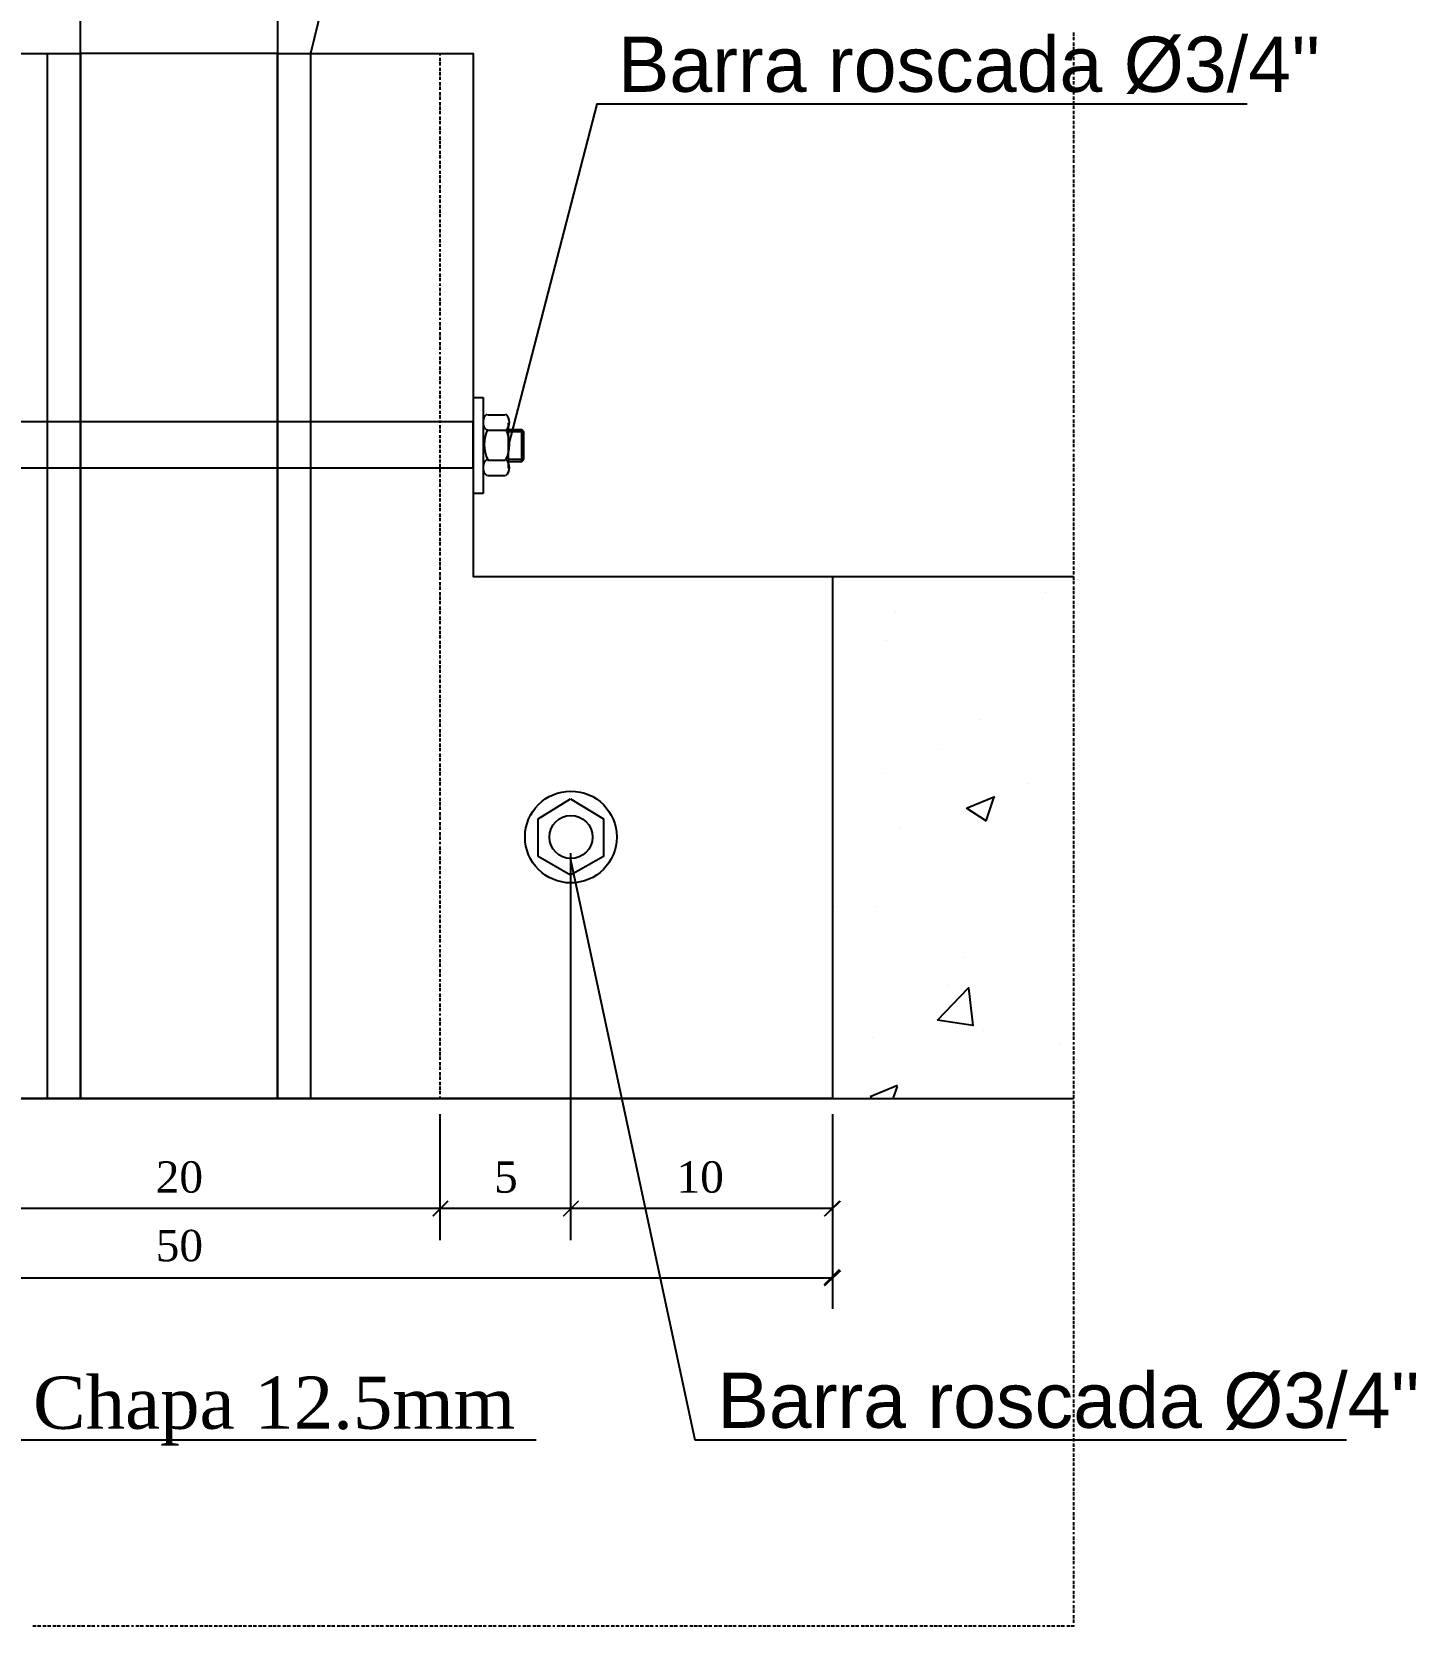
# Model space of a CAD drawing. Header units: millimetres. Extents: x 180 to 11148, y -1598 to 1045.
# Drawn here: x 8382.6 to 8647.6, y -1261 to -955.8 of the extents above; entities that cross this region are included whole.
import ezdxf

# ---------------------------------------------------------------- set-up
doc = ezdxf.new("R2010")
doc.units = ezdxf.units.MM
doc.header["$MEASUREMENT"] = 0
for name, color, linetype in [('PDF11_Geometry', 7, 'Continuous'), ('PDF11_Solid Fills', 7, 'Continuous'), ('PDF11_Text', 7, 'Continuous')]:
    doc.layers.add(name, color=color, linetype=linetype)
doc.styles.add('PDF Arial', font='arial.ttf')
doc.styles.add('PDF Times New Roman', font='times.ttf')

msp = doc.modelspace()

# ---------------------------------------------------------------- linework, layer by layer
at = {"layer": 'PDF11_Geometry', "lineweight": -3}
for points in [[(8429.608, -787.4219), (8429.608, -1159.9787), (8391.9289, -1159.9787), (8391.9289, -787.4219)], [(8551.324, -898.3423), (8450.9876, -898.3423), (8435.9584, -959.9411)], [(8582.0176, -955.9192), (8582.0176, -956.5543)], [(8582.0176, -956.7659), (8582.0176, -957.401)], [(8582.0176, -957.8243), (8582.0176, -958.4594)], [(8435.9584, -959.9411), (8467.0753, -959.9411), (8467.0753, -1060.0658), (8535.8713, -1060.0658), (8535.8713, -1159.9787), (8285.6656, -1159.9787), (8285.6656, -1060.0658), (8354.4616, -1060.0658), (8354.4616, -959.9411), (8391.9289, -959.9411)], [(8429.608, -959.9411), (8391.9289, -959.9411)], [(8460.7249, -959.9411), (8460.7249, -960.3645)], [(8460.7249, -960.7879), (8460.7249, -961.4229)], [(8582.0176, -958.6711), (8582.0176, -959.3061)], [(8582.0176, -959.7295), (8582.0176, -960.3645)], [(8582.0176, -960.5762), (8582.0176, -961.2112)], [(8460.7249, -961.6346), (8460.7249, -962.2696)], [(8460.7249, -962.693), (8460.7249, -963.328)], [(8460.7249, -963.5397), (8460.7249, -964.1747)], [(8582.0176, -961.6346), (8582.0176, -962.2696)], [(8582.0176, -962.4813), (8582.0176, -963.1163)], [(8582.0176, -963.328), (8582.0176, -963.9631)], [(8460.7249, -964.3864), (8460.7249, -965.0215)], [(8460.7249, -965.4448), (8460.7249, -966.0799)], [(8460.7249, -966.2915), (8460.7249, -966.9266)], [(8582.0176, -964.3864), (8582.0176, -965.0215)], [(8582.0176, -965.2331), (8582.0176, -965.8682)], [(8582.0176, -966.2915), (8582.0176, -966.9266)], [(8582.0176, -967.1383), (8582.0176, -967.7733)], [(8460.7249, -967.3499), (8460.7249, -967.985)], [(8460.7249, -968.1967), (8460.7249, -968.8317)], [(8460.7249, -969.2551), (8460.7249, -969.8901)], [(8460.7249, -970.1018), (8460.7249, -970.7368)], [(8615.2513, -969.6784), (8490.7835, -969.6784), (8473.8491, -1034.8759)], [(8582.0176, -968.1967), (8582.0176, -968.8317)], [(8582.0176, -969.0434), (8582.0176, -969.6784)], [(8582.0176, -969.8901), (8582.0176, -970.5251)], [(8460.7249, -970.9485), (8460.7249, -971.5835)], [(8460.7249, -972.0069), (8460.7249, -972.6419)], [(8460.7249, -972.8536), (8460.7249, -973.4887)], [(8582.0176, -970.9485), (8582.0176, -971.5835)], [(8582.0176, -971.7952), (8582.0176, -972.4303)], [(8582.0176, -972.8536), (8582.0176, -973.4887)], [(8460.7249, -973.912), (8460.7249, -974.5471)], [(8460.7249, -974.7587), (8460.7249, -975.3938)], [(8460.7249, -975.8171), (8460.7249, -976.4522)], [(8582.0176, -973.7003), (8582.0176, -974.3354)], [(8582.0176, -974.7587), (8582.0176, -975.3938)], [(8582.0176, -975.6055), (8582.0176, -976.2405)], [(8460.7249, -976.6639), (8460.7249, -977.2989)], [(8460.7249, -977.5106), (8460.7249, -978.1456)], [(8460.7249, -978.569), (8460.7249, -979.204)], [(8460.7249, -979.4157), (8460.7249, -980.0507)], [(8582.0176, -976.4522), (8582.0176, -977.0872)], [(8582.0176, -977.5106), (8582.0176, -978.1456)], [(8582.0176, -978.3573), (8582.0176, -978.9923)], [(8582.0176, -979.4157), (8582.0176, -980.0507)], [(8460.7249, -980.4741), (8460.7249, -981.1091)], [(8460.7249, -981.3208), (8460.7249, -981.9559)], [(8460.7249, -982.3792), (8460.7249, -983.0143)], [(8582.0176, -980.2624), (8582.0176, -980.8975)], [(8582.0176, -981.3208), (8582.0176, -981.9559)], [(8582.0176, -982.1675), (8582.0176, -982.8026)], [(8460.7249, -983.2259), (8460.7249, -983.861)], [(8460.7249, -984.0727), (8460.7249, -984.7077)], [(8460.7249, -985.1311), (8460.7249, -985.7661)], [(8582.0176, -983.0143), (8582.0176, -983.6493)], [(8582.0176, -984.0727), (8582.0176, -984.7077)], [(8582.0176, -984.9194), (8582.0176, -985.5544)], [(8460.7249, -985.9778), (8460.7249, -986.6128)], [(8460.7249, -987.0362), (8460.7249, -987.6712)], [(8460.7249, -987.8829), (8460.7249, -988.5179)], [(8582.0176, -985.9778), (8582.0176, -986.6128)], [(8582.0176, -986.8245), (8582.0176, -987.4595)], [(8582.0176, -987.8829), (8582.0176, -988.5179)], [(8460.7249, -988.9413), (8460.7249, -989.5763)], [(8460.7249, -989.788), (8460.7249, -990.4231)], [(8460.7249, -990.6347), (8460.7249, -991.2698)], [(8460.7249, -991.6931), (8460.7249, -992.3282)], [(8582.0176, -988.7296), (8582.0176, -989.3647)], [(8582.0176, -989.5763), (8582.0176, -990.2114)], [(8582.0176, -990.6347), (8582.0176, -991.2698)], [(8582.0176, -991.4815), (8582.0176, -992.1165)], [(8460.7249, -992.5399), (8460.7249, -993.1749)], [(8460.7249, -993.5983), (8460.7249, -994.2333)], [(8460.7249, -994.445), (8460.7249, -995.08)], [(8582.0176, -992.5399), (8582.0176, -993.1749)], [(8582.0176, -993.3866), (8582.0176, -994.0216)], [(8582.0176, -994.445), (8582.0176, -995.08)], [(8460.7249, -995.5034), (8460.7249, -996.1384)], [(8460.7249, -996.3501), (8460.7249, -996.9851)], [(8460.7249, -997.4085), (8460.7249, -997.8319)], [(8582.0176, -995.2917), (8582.0176, -995.9267)], [(8582.0176, -996.1384), (8582.0176, -996.7735)], [(8582.0176, -997.1968), (8582.0176, -997.8319)], [(8460.7249, -998.2552), (8460.7249, -998.8903)], [(8460.7249, -999.1019), (8460.7249, -999.737)], [(8460.7249, -1000.1603), (8460.7249, -1000.7954)], [(8582.0176, -998.0435), (8582.0176, -998.6786)], [(8582.0176, -999.1019), (8582.0176, -999.737)], [(8582.0176, -999.9487), (8582.0176, -1000.5837)], [(8460.7249, -1001.0071), (8460.7249, -1001.6421)], [(8460.7249, -1002.0655), (8460.7249, -1002.7005)], [(8460.7249, -1002.9122), (8460.7249, -1003.5472)], [(8582.0176, -1001.0071), (8582.0176, -1001.6421)], [(8582.0176, -1001.8538), (8582.0176, -1002.4888)], [(8582.0176, -1002.7005), (8582.0176, -1003.3355)], [(8582.0176, -1003.7589), (8582.0176, -1004.3939)], [(8460.7249, -1003.9706), (8460.7249, -1004.3939)], [(8460.7249, -1004.8173), (8460.7249, -1005.4523)], [(8460.7249, -1005.664), (8460.7249, -1006.2991)], [(8460.7249, -1006.7224), (8460.7249, -1007.3575)], [(8582.0176, -1004.6056), (8582.0176, -1005.2407)], [(8582.0176, -1005.664), (8582.0176, -1006.2991)], [(8582.0176, -1006.5107), (8582.0176, -1007.1458)], [(8460.7249, -1007.5691), (8460.7249, -1008.2042)], [(8460.7249, -1008.6275), (8460.7249, -1009.2626)], [(8460.7249, -1009.4743), (8460.7249, -1010.1093)], [(8582.0176, -1007.5691), (8582.0176, -1008.2042)], [(8582.0176, -1008.4159), (8582.0176, -1009.0509)], [(8582.0176, -1009.4743), (8582.0176, -1009.8976)], [(8460.7249, -1010.5327), (8460.7249, -1010.956)], [(8460.7249, -1011.3794), (8460.7249, -1012.0144)], [(8460.7249, -1012.2261), (8460.7249, -1012.8611)], [(8582.0176, -1010.321), (8582.0176, -1010.956)], [(8582.0176, -1011.1677), (8582.0176, -1011.8027)], [(8582.0176, -1012.2261), (8582.0176, -1012.8611)], [(8460.7249, -1013.2845), (8460.7249, -1013.9195)], [(8460.7249, -1014.1312), (8460.7249, -1014.7663)], [(8460.7249, -1015.1896), (8460.7249, -1015.8247)], [(8460.7249, -1016.0363), (8460.7249, -1016.6714)], [(8582.0176, -1013.0728), (8582.0176, -1013.7079)], [(8582.0176, -1014.1312), (8582.0176, -1014.7663)], [(8582.0176, -1014.9779), (8582.0176, -1015.613)], [(8582.0176, -1016.0363), (8582.0176, -1016.4597)], [(8460.7249, -1017.0947), (8460.7249, -1017.5181)], [(8460.7249, -1017.9415), (8460.7249, -1018.5765)], [(8460.7249, -1018.7882), (8460.7249, -1019.4232)], [(8582.0176, -1016.8831), (8582.0176, -1017.5181)], [(8582.0176, -1017.7298), (8582.0176, -1018.3648)], [(8582.0176, -1018.7882), (8582.0176, -1019.4232)], [(8460.7249, -1019.8466), (8460.7249, -1020.4816)], [(8460.7249, -1020.6933), (8460.7249, -1021.3283)], [(8460.7249, -1021.7517), (8460.7249, -1022.3867)], [(8582.0176, -1019.6349), (8582.0176, -1020.2699)], [(8582.0176, -1020.6933), (8582.0176, -1021.3283)], [(8582.0176, -1021.54), (8582.0176, -1022.1751)], [(8460.7249, -1022.5984), (8460.7249, -1023.2335)], [(8460.7249, -1023.6568), (8460.7249, -1024.0802)], [(8460.7249, -1024.5035), (8460.7249, -1025.1386)], [(8582.0176, -1022.5984), (8582.0176, -1023.0218)], [(8582.0176, -1023.4451), (8582.0176, -1024.0802)], [(8582.0176, -1024.2919), (8582.0176, -1024.9269)], [(8460.7249, -1025.3503), (8460.7249, -1025.9853)], [(8460.7249, -1026.4087), (8460.7249, -1027.0437)], [(8460.7249, -1027.2554), (8460.7249, -1027.8904)], [(8582.0176, -1025.3503), (8582.0176, -1025.9853)], [(8582.0176, -1026.197), (8582.0176, -1026.832)], [(8582.0176, -1027.2554), (8582.0176, -1027.8904)], [(8582.0176, -1028.1021), (8582.0176, -1028.7371)], [(8467.0753, -1030.4306), (8348.1112, -1030.4306)], [(8460.7249, -1028.3138), (8460.7249, -1028.9488)], [(8460.7249, -1029.1605), (8460.7249, -1029.7955)], [(8460.7249, -1030.2189), (8460.7249, -1030.6423)], [(8460.7249, -1031.0656), (8460.7249, -1031.7007)], [(8473.214, -1029.1605), (8469.8272, -1029.1605)], [(8473.8491, -1039.3211), (8473.8491, -1030.6423)], [(8582.0176, -1029.1605), (8582.0176, -1029.5839)], [(8582.0176, -1030.0072), (8582.0176, -1030.6423)], [(8582.0176, -1030.8539), (8582.0176, -1031.489)], [(8460.7249, -1031.9123), (8460.7249, -1032.5474)], [(8460.7249, -1032.9707), (8460.7249, -1033.6058)], [(8460.7249, -1033.8175), (8460.7249, -1034.4525)], [(8473.214, -1032.124), (8469.8272, -1032.124)], [(8473.8491, -1031.9123), (8476.3892, -1031.9123)], [(8476.8126, -1032.3357), (8473.8491, -1032.3357)], [(8476.3892, -1031.9123), (8476.8126, -1032.3357)], [(8476.3892, -1038.0511), (8476.3892, -1031.9123)], [(8476.8126, -1037.6277), (8476.8126, -1032.3357)], [(8582.0176, -1031.9123), (8582.0176, -1032.5474)], [(8582.0176, -1032.7591), (8582.0176, -1033.3941)], [(8582.0176, -1033.8175), (8582.0176, -1034.4525)], [(8460.7249, -1034.8759), (8460.7249, -1035.5109)], [(8460.7249, -1035.7226), (8460.7249, -1036.3576)], [(8460.7249, -1036.781), (8460.7249, -1037.416)], [(8582.0176, -1034.6642), (8582.0176, -1035.2992)], [(8582.0176, -1035.7226), (8582.0176, -1036.1459)], [(8582.0176, -1036.5693), (8582.0176, -1037.2043)], [(8582.0176, -1037.416), (8582.0176, -1038.0511)], [(8467.0753, -1039.3211), (8348.1112, -1039.3211)], [(8460.7249, -1037.6277), (8460.7249, -1038.2627)], [(8460.7249, -1038.4744), (8460.7249, -1039.1095)], [(8460.7249, -1039.5328), (8460.7249, -1040.1679)], [(8460.7249, -1040.3795), (8460.7249, -1041.0146)], [(8473.214, -1037.8394), (8469.8272, -1037.8394)], [(8476.8126, -1037.6277), (8473.8491, -1037.6277)], [(8473.8491, -1038.0511), (8476.3892, -1038.0511)], [(8476.3892, -1038.0511), (8476.8126, -1037.6277)], [(8582.0176, -1038.4744), (8582.0176, -1039.1095)], [(8582.0176, -1039.3211), (8582.0176, -1039.9562)], [(8582.0176, -1040.3795), (8582.0176, -1041.0146)], [(8460.7249, -1041.4379), (8460.7249, -1042.073)], [(8460.7249, -1042.2847), (8460.7249, -1042.9197)], [(8460.7249, -1043.3431), (8460.7249, -1043.9781)], [(8473.214, -1040.8029), (8469.8272, -1040.8029)], [(8582.0176, -1041.2263), (8582.0176, -1041.8613)], [(8582.0176, -1042.2847), (8582.0176, -1042.708)], [(8582.0176, -1043.1314), (8582.0176, -1043.7664)], [(8460.7249, -1044.1898), (8460.7249, -1044.8248)], [(8460.7249, -1045.0365), (8460.7249, -1045.6715)], [(8460.7249, -1046.0949), (8460.7249, -1046.7299)], [(8582.0176, -1043.9781), (8582.0176, -1044.6131)], [(8582.0176, -1045.0365), (8582.0176, -1045.6715)], [(8582.0176, -1045.8832), (8582.0176, -1046.5183)], [(8460.7249, -1046.9416), (8460.7249, -1047.5767)], [(8460.7249, -1048), (8460.7249, -1048.6351)], [(8460.7249, -1048.8467), (8460.7249, -1049.4818)], [(8582.0176, -1046.9416), (8582.0176, -1047.5767)], [(8582.0176, -1047.7883), (8582.0176, -1048.4234)], [(8582.0176, -1048.8467), (8582.0176, -1049.4818)], [(8460.7249, -1049.9051), (8460.7249, -1050.5402)], [(8460.7249, -1050.7519), (8460.7249, -1051.3869)], [(8460.7249, -1051.5986), (8460.7249, -1052.2336)], [(8460.7249, -1052.657), (8460.7249, -1053.292)], [(8582.0176, -1049.6935), (8582.0176, -1050.3285)], [(8582.0176, -1050.5402), (8582.0176, -1051.1752)], [(8582.0176, -1051.5986), (8582.0176, -1052.2336)], [(8582.0176, -1052.4453), (8582.0176, -1053.0803)], [(8460.7249, -1053.5037), (8460.7249, -1054.1387)], [(8460.7249, -1054.5621), (8460.7249, -1055.1971)], [(8460.7249, -1055.4088), (8460.7249, -1056.0439)], [(8582.0176, -1053.5037), (8582.0176, -1054.1387)], [(8582.0176, -1054.3504), (8582.0176, -1054.9855)], [(8582.0176, -1055.4088), (8582.0176, -1056.0439)], [(8460.7249, -1056.4672), (8460.7249, -1057.1023)], [(8460.7249, -1057.3139), (8460.7249, -1057.949)], [(8460.7249, -1058.1607), (8460.7249, -1058.7957)], [(8582.0176, -1056.2555), (8582.0176, -1056.8906)], [(8582.0176, -1057.1023), (8582.0176, -1057.7373)], [(8582.0176, -1058.1607), (8582.0176, -1058.7957)], [(8460.7249, -1059.2191), (8460.7249, -1059.8541)], [(8460.7249, -1060.0658), (8460.7249, -1060.7008)], [(8460.7249, -1061.1242), (8460.7249, -1061.7592)], [(8582.0176, -1059.0074), (8582.0176, -1059.6424)], [(8582.0176, -1060.0658), (8582.0176, -1060.7008)], [(8582.0176, -1060.9125), (8582.0176, -1061.5475)], [(8460.7249, -1061.9709), (8460.7249, -1062.6059)], [(8460.7249, -1063.0293), (8460.7249, -1063.6643)], [(8460.7249, -1063.876), (8460.7249, -1064.5111)], [(8460.7249, -1064.7227), (8460.7249, -1065.3578)], [(8576.7256, -1063.0293), (8576.7256, -1063.0293)], [(8582.0176, -1061.9709), (8582.0176, -1062.6059)], [(8582.0176, -1062.8176), (8582.0176, -1063.4527)], [(8582.0176, -1063.6643), (8582.0176, -1064.2994)], [(8582.0176, -1064.7227), (8582.0176, -1065.3578)], [(8460.7249, -1065.7811), (8460.7249, -1066.4162)], [(8460.7249, -1066.6279), (8460.7249, -1067.2629)], [(8460.7249, -1067.6863), (8460.7249, -1068.3213)], [(8547.9371, -1066.8395), (8547.9371, -1066.8395)], [(8582.0176, -1065.5695), (8582.0176, -1066.2045)], [(8582.0176, -1066.6279), (8582.0176, -1067.2629)], [(8582.0176, -1067.4746), (8582.0176, -1068.1096)], [(8460.7249, -1068.533), (8460.7249, -1069.168)], [(8460.7249, -1069.5914), (8460.7249, -1070.2264)], [(8460.7249, -1070.4381), (8460.7249, -1071.0731)], [(8582.0176, -1068.533), (8582.0176, -1069.168)], [(8582.0176, -1069.3797), (8582.0176, -1070.0147)], [(8582.0176, -1070.2264), (8582.0176, -1070.8615)], [(8460.7249, -1071.2848), (8460.7249, -1071.9199)], [(8460.7249, -1072.3432), (8460.7249, -1072.9783)], [(8460.7249, -1073.1899), (8460.7249, -1073.825)], [(8546.2436, -1072.3432), (8546.2436, -1072.3432)], [(8582.0176, -1071.2848), (8582.0176, -1071.9199)], [(8582.0176, -1072.1315), (8582.0176, -1072.7666)], [(8582.0176, -1073.1899), (8582.0176, -1073.825)], [(8582.0176, -1074.0367), (8582.0176, -1074.6717)], [(8460.7249, -1074.2483), (8460.7249, -1074.8834)], [(8460.7249, -1075.0951), (8460.7249, -1075.7301)], [(8460.7249, -1076.1535), (8460.7249, -1076.7885)], [(8460.7249, -1077.0002), (8460.7249, -1077.6352)], [(8582.0176, -1075.0951), (8582.0176, -1075.7301)], [(8582.0176, -1075.9418), (8582.0176, -1076.5768)], [(8582.0176, -1076.7885), (8582.0176, -1077.4235)], [(8460.7249, -1077.8469), (8460.7249, -1078.4819)], [(8460.7249, -1078.9053), (8460.7249, -1079.5403)], [(8460.7249, -1079.752), (8460.7249, -1080.3871)], [(8582.0176, -1077.8469), (8582.0176, -1078.4819)], [(8582.0176, -1078.6936), (8582.0176, -1079.3287)], [(8582.0176, -1079.752), (8582.0176, -1080.3871)], [(8460.7249, -1080.8104), (8460.7249, -1081.4455)], [(8460.7249, -1081.6571), (8460.7249, -1082.2922)], [(8460.7249, -1082.7155), (8460.7249, -1083.3506)], [(8582.0176, -1080.5987), (8582.0176, -1081.2338)], [(8582.0176, -1081.6571), (8582.0176, -1082.2922)], [(8582.0176, -1082.5039), (8582.0176, -1083.1389)], [(8460.7249, -1083.5623), (8460.7249, -1084.1973)], [(8460.7249, -1084.409), (8460.7249, -1085.044)], [(8460.7249, -1085.4674), (8460.7249, -1086.1024)], [(8582.0176, -1083.3506), (8582.0176, -1083.9856)], [(8582.0176, -1084.409), (8582.0176, -1085.044)], [(8582.0176, -1085.2557), (8582.0176, -1085.8907)], [(8460.7249, -1086.3141), (8460.7249, -1086.9491)], [(8460.7249, -1087.3725), (8460.7249, -1088.0075)], [(8460.7249, -1088.2192), (8460.7249, -1088.8543)], [(8460.7249, -1089.2776), (8460.7249, -1089.9127)], [(8564.2364, -1087.3725), (8564.2364, -1087.3725)], [(8582.0176, -1086.3141), (8582.0176, -1086.9491)], [(8582.0176, -1087.1608), (8582.0176, -1087.7959)], [(8582.0176, -1088.2192), (8582.0176, -1088.8543)], [(8582.0176, -1089.0659), (8582.0176, -1089.701)], [(8460.7249, -1090.1243), (8460.7249, -1090.7594)], [(8460.7249, -1090.9711), (8460.7249, -1091.6061)], [(8460.7249, -1092.0295), (8460.7249, -1092.6645)], [(8582.0176, -1089.9127), (8582.0176, -1090.5477)], [(8582.0176, -1090.9711), (8582.0176, -1091.6061)], [(8582.0176, -1091.8178), (8582.0176, -1092.4528)], [(8460.7249, -1092.8762), (8460.7249, -1093.5112)], [(8460.7249, -1093.9346), (8460.7249, -1094.5696)], [(8460.7249, -1094.7813), (8460.7249, -1095.4163)], [(8556.8276, -1093.0879), (8556.8276, -1093.0879)], [(8582.0176, -1092.8762), (8582.0176, -1093.5112)], [(8582.0176, -1093.7229), (8582.0176, -1094.3579)], [(8582.0176, -1094.7813), (8582.0176, -1095.4163)], [(8460.7249, -1095.8397), (8460.7249, -1096.4747)], [(8460.7249, -1096.6864), (8460.7249, -1097.3215)], [(8460.7249, -1097.5331), (8460.7249, -1098.1682)], [(8545.3969, -1097.7448), (8545.3969, -1097.7448)], [(8582.0176, -1095.628), (8582.0176, -1096.2631)], [(8582.0176, -1096.4747), (8582.0176, -1097.1098)], [(8582.0176, -1097.5331), (8582.0176, -1098.1682)], [(8582.0176, -1098.3799), (8582.0176, -1099.0149)], [(8460.7249, -1098.5915), (8460.7249, -1099.2266)], [(8460.7249, -1099.4383), (8460.7249, -1100.0733)], [(8460.7249, -1100.4967), (8460.7249, -1101.1317)], [(8460.7249, -1101.3434), (8460.7249, -1101.9784)], [(8573.3387, -1099.6499), (8573.3387, -1099.6499)], [(8582.0176, -1099.4383), (8582.0176, -1100.0733)], [(8582.0176, -1100.285), (8582.0176, -1100.92)], [(8582.0176, -1101.3434), (8582.0176, -1101.9784)], [(8460.7249, -1102.4018), (8460.7249, -1103.0368)], [(8460.7249, -1103.2485), (8460.7249, -1103.8835)], [(8460.7249, -1104.0952), (8460.7249, -1104.7303)], [(8479.5644, -1106.4237), (8485.7032, -1102.6135)], [(8479.5644, -1106.4237), (8485.7032, -1102.6135)], [(8485.7032, -1102.6135), (8492.0536, -1106.4237)], [(8485.7032, -1102.6135), (8492.0536, -1106.4237)], [(8561.4846, -1104.3069), (8565.2948, -1106.8471)], [(8561.6963, -1104.3069), (8566.9883, -1102.1901)], [(8565.2948, -1106.8471), (8566.7766, -1102.4018)], [(8582.0176, -1102.1901), (8582.0176, -1102.8251)], [(8582.0176, -1103.0368), (8582.0176, -1103.6719)], [(8582.0176, -1104.0952), (8582.0176, -1104.7303)], [(8460.7249, -1105.1536), (8460.7249, -1105.7887)], [(8460.7249, -1106.0003), (8460.7249, -1106.6354)], [(8460.7249, -1107.0587), (8460.7249, -1107.6938)], [(8479.5644, -1113.6208), (8479.5644, -1106.4237)], [(8479.5644, -1113.6208), (8479.5644, -1106.4237)], [(8492.0536, -1106.4237), (8492.0536, -1113.6208)], [(8492.0536, -1106.4237), (8492.0536, -1113.6208)], [(8582.0176, -1104.9419), (8582.0176, -1105.577)], [(8582.0176, -1106.0003), (8582.0176, -1106.6354)], [(8582.0176, -1106.8471), (8582.0176, -1107.4821)], [(8460.7249, -1107.9055), (8460.7249, -1108.5405)], [(8460.7249, -1108.9639), (8460.7249, -1109.5989)], [(8460.7249, -1109.8106), (8460.7249, -1110.4456)], [(8548.7838, -1108.1171), (8548.7838, -1108.1171)], [(8582.0176, -1107.9055), (8582.0176, -1108.5405)], [(8582.0176, -1108.7522), (8582.0176, -1109.3872)], [(8582.0176, -1109.5989), (8582.0176, -1110.2339)], [(8582.0176, -1110.6573), (8582.0176, -1111.2923)], [(8460.7249, -1110.869), (8460.7249, -1111.2923)], [(8460.7249, -1111.7157), (8460.7249, -1112.3507)], [(8460.7249, -1112.5624), (8460.7249, -1113.1975)], [(8460.7249, -1113.6208), (8460.7249, -1114.2559)], [(8485.7032, -1117.2194), (8479.5644, -1113.6208)], [(8485.7032, -1117.2194), (8479.5644, -1113.6208)], [(8485.7032, -1112.9858), (8485.7032, -1187.0738)], [(8485.7032, -1112.9858), (8485.7032, -1187.0738)], [(8492.0536, -1113.6208), (8485.7032, -1117.2194)], [(8492.0536, -1113.6208), (8485.7032, -1117.2194)], [(8582.0176, -1111.504), (8582.0176, -1112.1391)], [(8582.0176, -1112.5624), (8582.0176, -1113.1975)], [(8582.0176, -1113.4091), (8582.0176, -1114.0442)], [(8460.7249, -1114.4675), (8460.7249, -1115.1026)], [(8460.7249, -1115.5259), (8460.7249, -1116.161)], [(8460.7249, -1116.3727), (8460.7249, -1117.0077)], [(8634.3025, -1225.3879), (8509.623, -1225.3879), (8485.7032, -1114.0442)], [(8582.0176, -1114.4675), (8582.0176, -1115.1026)], [(8582.0176, -1115.3143), (8582.0176, -1115.9493)], [(8582.0176, -1116.161), (8582.0176, -1116.796)], [(8460.7249, -1117.4311), (8460.7249, -1117.8544)], [(8460.7249, -1118.2778), (8460.7249, -1118.9128)], [(8460.7249, -1119.1245), (8460.7249, -1119.7595)], [(8582.0176, -1117.2194), (8582.0176, -1117.8544)], [(8582.0176, -1118.0661), (8582.0176, -1118.7011)], [(8582.0176, -1119.1245), (8582.0176, -1119.7595)], [(8460.7249, -1120.1829), (8460.7249, -1120.8179)], [(8460.7249, -1121.0296), (8460.7249, -1121.6647)], [(8460.7249, -1122.088), (8460.7249, -1122.7231)], [(8582.0176, -1119.9712), (8582.0176, -1120.6063)], [(8582.0176, -1121.0296), (8582.0176, -1121.6647)], [(8582.0176, -1121.8763), (8582.0176, -1122.5114)], [(8460.7249, -1122.9347), (8460.7249, -1123.5698)], [(8460.7249, -1123.9931), (8460.7249, -1124.4165)], [(8460.7249, -1124.8399), (8460.7249, -1125.4749)], [(8460.7249, -1125.6866), (8460.7249, -1126.3216)], [(8536.718, -1123.1464), (8536.718, -1123.1464)], [(8544.3385, -1123.1464), (8544.3385, -1123.1464)], [(8582.0176, -1122.9347), (8582.0176, -1123.3581)], [(8582.0176, -1123.7815), (8582.0176, -1124.4165)], [(8582.0176, -1124.6282), (8582.0176, -1125.2632)], [(8582.0176, -1125.6866), (8582.0176, -1126.3216)], [(8460.7249, -1126.745), (8460.7249, -1127.38)], [(8460.7249, -1127.5917), (8460.7249, -1128.2267)], [(8460.7249, -1128.6501), (8460.7249, -1129.2851)], [(8582.0176, -1126.5333), (8582.0176, -1127.1683)], [(8582.0176, -1127.5917), (8582.0176, -1128.2267)], [(8582.0176, -1128.4384), (8582.0176, -1129.0735)], [(8460.7249, -1129.4968), (8460.7249, -1130.1319)], [(8460.7249, -1130.5552), (8460.7249, -1130.9786)], [(8460.7249, -1131.4019), (8460.7249, -1132.037)], [(8582.0176, -1129.4968), (8582.0176, -1129.9202)], [(8582.0176, -1130.3435), (8582.0176, -1130.9786)], [(8582.0176, -1131.1903), (8582.0176, -1131.8253)], [(8460.7249, -1132.2487), (8460.7249, -1132.8837)], [(8460.7249, -1133.3071), (8460.7249, -1133.9421)], [(8460.7249, -1134.1538), (8460.7249, -1134.7888)], [(8561.0612, -1132.8837), (8561.0612, -1132.8837)], [(8582.0176, -1132.2487), (8582.0176, -1132.8837)], [(8582.0176, -1133.0954), (8582.0176, -1133.7304)], [(8582.0176, -1134.1538), (8582.0176, -1134.7888)], [(8582.0176, -1135.0005), (8582.0176, -1135.6355)], [(8460.7249, -1135.2122), (8460.7249, -1135.8472)], [(8460.7249, -1136.0589), (8460.7249, -1136.6939)], [(8460.7249, -1137.1173), (8460.7249, -1137.5407)], [(8460.7249, -1137.964), (8460.7249, -1138.5991)], [(8582.0176, -1136.0589), (8582.0176, -1136.4823)], [(8582.0176, -1136.9056), (8582.0176, -1137.5407)], [(8582.0176, -1137.7523), (8582.0176, -1138.3874)], [(8460.7249, -1138.8107), (8460.7249, -1139.4458)], [(8460.7249, -1139.8691), (8460.7249, -1140.5042)], [(8460.7249, -1140.7159), (8460.7249, -1141.3509)], [(8558.0977, -1138.3874), (8558.0977, -1138.3874)], [(8582.0176, -1138.8107), (8582.0176, -1139.4458)], [(8582.0176, -1139.6575), (8582.0176, -1140.2925)], [(8582.0176, -1140.7159), (8582.0176, -1141.3509)], [(8460.7249, -1141.7743), (8460.7249, -1142.4093)], [(8460.7249, -1142.621), (8460.7249, -1143.256)], [(8460.7249, -1143.6794), (8460.7249, -1144.1027)], [(8582.0176, -1141.5626), (8582.0176, -1142.1976)], [(8582.0176, -1142.621), (8582.0176, -1143.0443)], [(8582.0176, -1143.4677), (8582.0176, -1144.1027)], [(8479.1411, -1225.3879), (8378.8048, -1225.3879), (8309.5854, -1147.2779)], [(8460.7249, -1144.5261), (8460.7249, -1145.1611)], [(8460.7249, -1145.3728), (8460.7249, -1146.0079)], [(8460.7249, -1146.4312), (8460.7249, -1147.0663)], [(8460.7249, -1147.2779), (8460.7249, -1147.913)], [(8564.8715, -1146.8546), (8564.8715, -1146.8546)], [(8582.0176, -1144.3144), (8582.0176, -1144.9495)], [(8582.0176, -1145.3728), (8582.0176, -1146.0079)], [(8582.0176, -1146.2195), (8582.0176, -1146.8546)], [(8582.0176, -1147.2779), (8582.0176, -1147.913)], [(8460.7249, -1148.3363), (8460.7249, -1148.9714)], [(8460.7249, -1149.1831), (8460.7249, -1149.8181)], [(8460.7249, -1150.2415), (8460.7249, -1150.8765)], [(8543.4918, -1148.3363), (8543.4918, -1148.3363)], [(8579.2657, -1149.6064), (8579.2657, -1149.6064)], [(8582.0176, -1148.1247), (8582.0176, -1148.7597)], [(8582.0176, -1149.1831), (8582.0176, -1149.6064)], [(8582.0176, -1150.0298), (8582.0176, -1150.6648)], [(8460.7249, -1151.0882), (8460.7249, -1151.7232)], [(8460.7249, -1151.9349), (8460.7249, -1152.5699)], [(8460.7249, -1152.9933), (8460.7249, -1153.6283)], [(8582.0176, -1150.8765), (8582.0176, -1151.5115)], [(8582.0176, -1151.9349), (8582.0176, -1152.5699)], [(8582.0176, -1152.7816), (8582.0176, -1153.4167)], [(8460.7249, -1153.84), (8460.7249, -1154.4751)], [(8460.7249, -1154.8984), (8460.7249, -1155.5335)], [(8460.7249, -1155.7451), (8460.7249, -1156.3802)], [(8582.0176, -1153.84), (8582.0176, -1154.4751)], [(8582.0176, -1154.6867), (8582.0176, -1155.3218)], [(8582.0176, -1155.7451), (8582.0176, -1156.1685)], [(8460.7249, -1156.8035), (8460.7249, -1157.4386)], [(8460.7249, -1157.6503), (8460.7249, -1158.2853)], [(8460.7249, -1158.497), (8460.7249, -1159.132)], [(8543.0684, -1159.5554), (8548.3604, -1157.4386)], [(8547.5137, -1159.9787), (8548.3604, -1157.6503)], [(8582.0176, -1156.5919), (8582.0176, -1157.2269)], [(8582.0176, -1157.4386), (8582.0176, -1158.0736)], [(8582.0176, -1158.497), (8582.0176, -1159.132)], [(8582.0176, -1159.3437), (8582.0176, -1159.9787)], [(8460.7249, -1159.5554), (8460.7249, -1159.9787)], [(8543.0684, -1159.5554), (8543.4918, -1159.9787)], [(8582.0176, -1160.4021), (8582.0176, -1161.0371)], [(8582.0176, -1161.2488), (8582.0176, -1161.8839)], [(8582.0176, -1162.3072), (8582.0176, -1162.9423)], [(8460.7249, -1162.9423), (8460.7249, -1187.0738)], [(8460.7249, -1162.9423), (8460.7249, -1187.0738)], [(8535.8713, -1162.9423), (8535.8713, -1187.0738)], [(8582.0176, -1163.1539), (8582.0176, -1163.789)], [(8582.0176, -1164.0007), (8582.0176, -1164.6357)], [(8582.0176, -1165.0591), (8582.0176, -1165.6941)], [(8582.0176, -1165.9058), (8582.0176, -1166.5408)], [(8582.0176, -1166.9642), (8582.0176, -1167.5992)], [(8582.0176, -1167.8109), (8582.0176, -1168.4459)], [(8582.0176, -1168.8693), (8582.0176, -1169.5043)], [(8582.0176, -1169.716), (8582.0176, -1170.3511)], [(8582.0176, -1170.5627), (8582.0176, -1171.1978)], [(8582.0176, -1171.6211), (8582.0176, -1172.2562)], [(8582.0176, -1172.4679), (8582.0176, -1173.1029)], [(8582.0176, -1173.5263), (8582.0176, -1174.1613)], [(8582.0176, -1174.373), (8582.0176, -1175.008)], [(8582.0176, -1175.4314), (8582.0176, -1176.0664)], [(8582.0176, -1176.2781), (8582.0176, -1176.9131)], [(8582.0176, -1177.1248), (8582.0176, -1177.7599)], [(8582.0176, -1178.1832), (8582.0176, -1178.8183)], [(8582.0176, -1179.0299), (8582.0176, -1179.665)], [(8582.0176, -1180.0883), (8582.0176, -1180.7234)], [(8360.812, -1180.9351), (8460.7249, -1180.9351)], [(8460.7249, -1180.9351), (8485.7032, -1180.9351)], [(8485.7032, -1180.9351), (8535.8713, -1180.9351)], [(8582.0176, -1180.9351), (8582.0176, -1181.5701)], [(8582.0176, -1181.9935), (8582.0176, -1182.6285)], [(8582.0176, -1182.8402), (8582.0176, -1183.4752)], [(8582.0176, -1183.6869), (8582.0176, -1184.3219)], [(8535.8713, -1184.1103), (8535.8713, -1200.1979)], [(8582.0176, -1184.7453), (8582.0176, -1185.3803)], [(8582.0176, -1185.592), (8582.0176, -1186.2271)], [(8582.0176, -1186.6504), (8582.0176, -1187.2855)], [(8582.0176, -1187.4971), (8582.0176, -1188.1322)], [(8582.0176, -1188.5555), (8582.0176, -1189.1906)], [(8582.0176, -1189.4023), (8582.0176, -1190.0373)], [(8582.0176, -1190.249), (8582.0176, -1190.884)], [(8582.0176, -1191.3074), (8582.0176, -1191.9424)], [(8582.0176, -1192.1541), (8582.0176, -1192.7891)], [(8285.6656, -1194.2709), (8535.8713, -1194.2709)], [(8582.0176, -1193.2125), (8582.0176, -1193.8475)], [(8582.0176, -1194.0592), (8582.0176, -1194.6943)], [(8582.0176, -1195.1176), (8582.0176, -1195.7527)], [(8582.0176, -1195.9643), (8582.0176, -1196.5994)], [(8582.0176, -1196.8111), (8582.0176, -1197.4461)], [(8582.0176, -1197.8695), (8582.0176, -1198.5045)], [(8582.0176, -1198.7162), (8582.0176, -1199.3512)], [(8582.0176, -1199.7746), (8582.0176, -1200.4096)], [(8582.0176, -1200.6213), (8582.0176, -1201.2563)], [(8582.0176, -1201.6797), (8582.0176, -1202.3147)], [(8582.0176, -1202.5264), (8582.0176, -1203.1615)], [(8582.0176, -1203.3731), (8582.0176, -1204.0082)], [(8582.0176, -1204.4315), (8582.0176, -1205.0666)], [(8582.0176, -1205.2783), (8582.0176, -1205.9133)], [(8582.0176, -1206.3367), (8582.0176, -1206.9717)], [(8582.0176, -1207.1834), (8582.0176, -1207.8184)], [(8582.0176, -1208.2418), (8582.0176, -1208.8768)], [(8582.0176, -1209.0885), (8582.0176, -1209.7235)], [(8582.0176, -1209.9352), (8582.0176, -1210.5703)], [(8582.0176, -1210.9936), (8582.0176, -1211.6287)], [(8582.0176, -1211.8403), (8582.0176, -1212.4754)], [(8582.0176, -1212.8987), (8582.0176, -1213.5338)], [(8582.0176, -1213.7455), (8582.0176, -1214.3805)], [(8582.0176, -1214.8039), (8582.0176, -1215.4389)], [(8582.0176, -1215.6506), (8582.0176, -1216.2856)], [(8582.0176, -1216.4973), (8582.0176, -1217.1323)], [(8582.0176, -1217.5557), (8582.0176, -1218.1907)], [(8582.0176, -1218.4024), (8582.0176, -1219.0375)], [(8582.0176, -1219.4608), (8582.0176, -1220.0959)], [(8582.0176, -1220.3075), (8582.0176, -1220.9426)], [(8582.0176, -1221.3659), (8582.0176, -1222.001)], [(8582.0176, -1222.2127), (8582.0176, -1222.8477)], [(8582.0176, -1223.0594), (8582.0176, -1223.6944)], [(8582.0176, -1224.1178), (8582.0176, -1224.7528)], [(8582.0176, -1224.9645), (8582.0176, -1225.5995)], [(8582.0176, -1226.0229), (8582.0176, -1226.6579)], [(8582.0176, -1226.8696), (8582.0176, -1227.5047)], [(8582.0176, -1227.928), (8582.0176, -1228.5631)], [(8582.0176, -1228.7747), (8582.0176, -1229.4098)], [(8582.0176, -1229.6215), (8582.0176, -1230.2565)], [(8582.0176, -1230.6799), (8582.0176, -1231.3149)], [(8582.0176, -1231.5266), (8582.0176, -1232.1616)], [(8582.0176, -1232.585), (8582.0176, -1233.22)], [(8582.0176, -1233.4317), (8582.0176, -1234.0667)], [(8582.0176, -1234.4901), (8582.0176, -1235.1251)], [(8582.0176, -1235.3368), (8582.0176, -1235.9719)], [(8582.0176, -1236.1835), (8582.0176, -1236.8186)], [(8582.0176, -1237.2419), (8582.0176, -1237.877)], [(8582.0176, -1238.0887), (8582.0176, -1238.7237)], [(8582.0176, -1239.1471), (8582.0176, -1239.7821)], [(8582.0176, -1239.9938), (8582.0176, -1240.6288)], [(8582.0176, -1241.0522), (8582.0176, -1241.6872)], [(8582.0176, -1241.8989), (8582.0176, -1242.5339)], [(8582.0176, -1242.9573), (8582.0176, -1243.3807)], [(8582.0176, -1243.804), (8582.0176, -1244.4391)], [(8582.0176, -1244.6507), (8582.0176, -1245.2858)], [(8582.0176, -1245.7091), (8582.0176, -1246.3442)], [(8582.0176, -1246.5559), (8582.0176, -1247.1909)], [(8582.0176, -1247.6143), (8582.0176, -1248.2493)], [(8582.0176, -1248.461), (8582.0176, -1249.096)], [(8582.0176, -1249.5194), (8582.0176, -1249.9427)], [(8582.0176, -1250.3661), (8582.0176, -1251.0011)], [(8582.0176, -1251.2128), (8582.0176, -1251.8479)], [(8582.0176, -1252.2712), (8582.0176, -1252.9063)], [(8582.0176, -1253.1179), (8582.0176, -1253.753)], [(8582.0176, -1254.1763), (8582.0176, -1254.8114)], [(8582.0176, -1255.0231), (8582.0176, -1255.6581)], [(8582.0176, -1256.0815), (8582.0176, -1256.5048)], [(8582.0176, -1256.9282), (8582.0176, -1257.5632)], [(8582.0176, -1257.7749), (8582.0176, -1258.4099)], [(8582.0176, -1258.8333), (8582.0176, -1259.4683)], [(8582.0176, -1259.68), (8582.0176, -1260.3151)], [(8383.4617, -1260.9501), (8382.8267, -1260.9501)], [(8384.3084, -1260.9501), (8383.6734, -1260.9501)], [(8385.3668, -1260.9501), (8384.7318, -1260.9501)], [(8386.2136, -1260.9501), (8385.5785, -1260.9501)], [(8387.272, -1260.9501), (8386.6369, -1260.9501)], [(8388.1187, -1260.9501), (8387.4836, -1260.9501)], [(8388.9654, -1260.9501), (8388.542, -1260.9501)], [(8390.0238, -1260.9501), (8389.3888, -1260.9501)], [(8390.8705, -1260.9501), (8390.2355, -1260.9501)], [(8391.9289, -1260.9501), (8391.2939, -1260.9501)], [(8392.7756, -1260.9501), (8392.1406, -1260.9501)], [(8393.834, -1260.9501), (8393.199, -1260.9501)], [(8394.6808, -1260.9501), (8394.0457, -1260.9501)], [(8395.5275, -1260.9501), (8395.1041, -1260.9501)], [(8396.5859, -1260.9501), (8395.9508, -1260.9501)], [(8397.4326, -1260.9501), (8396.7976, -1260.9501)], [(8398.491, -1260.9501), (8397.856, -1260.9501)], [(8399.3377, -1260.9501), (8398.7027, -1260.9501)], [(8400.3961, -1260.9501), (8399.7611, -1260.9501)], [(8401.2428, -1260.9501), (8400.6078, -1260.9501)], [(8402.0896, -1260.9501), (8401.6662, -1260.9501)], [(8403.148, -1260.9501), (8402.5129, -1260.9501)], [(8403.9947, -1260.9501), (8403.3596, -1260.9501)], [(8405.0531, -1260.9501), (8404.418, -1260.9501)], [(8405.8998, -1260.9501), (8405.2648, -1260.9501)], [(8406.9582, -1260.9501), (8406.3232, -1260.9501)], [(8407.8049, -1260.9501), (8407.1699, -1260.9501)], [(8408.6516, -1260.9501), (8408.2283, -1260.9501)], [(8409.71, -1260.9501), (8409.075, -1260.9501)], [(8410.5568, -1260.9501), (8409.9217, -1260.9501)], [(8411.6152, -1260.9501), (8410.9801, -1260.9501)], [(8412.4619, -1260.9501), (8411.8268, -1260.9501)], [(8413.5203, -1260.9501), (8412.8852, -1260.9501)], [(8414.367, -1260.9501), (8413.732, -1260.9501)], [(8415.4254, -1260.9501), (8414.7904, -1260.9501)], [(8416.2721, -1260.9501), (8415.6371, -1260.9501)], [(8417.1188, -1260.9501), (8416.4838, -1260.9501)], [(8418.1772, -1260.9501), (8417.5422, -1260.9501)], [(8419.024, -1260.9501), (8418.3889, -1260.9501)], [(8420.0824, -1260.9501), (8419.4473, -1260.9501)], [(8420.9291, -1260.9501), (8420.294, -1260.9501)], [(8421.9875, -1260.9501), (8421.3524, -1260.9501)], [(8422.8342, -1260.9501), (8422.1992, -1260.9501)], [(8423.6809, -1260.9501), (8423.0459, -1260.9501)], [(8424.7393, -1260.9501), (8424.1043, -1260.9501)], [(8425.586, -1260.9501), (8424.951, -1260.9501)], [(8426.6444, -1260.9501), (8426.0094, -1260.9501)], [(8427.4912, -1260.9501), (8426.8561, -1260.9501)], [(8428.5496, -1260.9501), (8427.9145, -1260.9501)], [(8429.3963, -1260.9501), (8428.7612, -1260.9501)], [(8430.243, -1260.9501), (8429.608, -1260.9501)], [(8431.3014, -1260.9501), (8430.6664, -1260.9501)], [(8432.1481, -1260.9501), (8431.5131, -1260.9501)], [(8433.2065, -1260.9501), (8432.5715, -1260.9501)], [(8434.0532, -1260.9501), (8433.4182, -1260.9501)], [(8435.1116, -1260.9501), (8434.4766, -1260.9501)], [(8435.9584, -1260.9501), (8435.3233, -1260.9501)], [(8436.8051, -1260.9501), (8436.17, -1260.9501)], [(8437.8635, -1260.9501), (8437.2284, -1260.9501)], [(8438.7102, -1260.9501), (8438.0752, -1260.9501)], [(8439.7686, -1260.9501), (8439.1336, -1260.9501)], [(8440.6153, -1260.9501), (8439.9803, -1260.9501)], [(8441.6737, -1260.9501), (8441.0387, -1260.9501)], [(8442.5204, -1260.9501), (8441.8854, -1260.9501)], [(8443.3672, -1260.9501), (8442.7321, -1260.9501)], [(8444.4256, -1260.9501), (8443.7905, -1260.9501)], [(8445.2723, -1260.9501), (8444.6372, -1260.9501)], [(8446.3307, -1260.9501), (8445.6956, -1260.9501)], [(8447.1774, -1260.9501), (8446.5424, -1260.9501)], [(8448.2358, -1260.9501), (8447.6008, -1260.9501)], [(8449.0825, -1260.9501), (8448.4475, -1260.9501)], [(8449.9292, -1260.9501), (8449.2942, -1260.9501)], [(8450.9876, -1260.9501), (8450.3526, -1260.9501)], [(8451.8344, -1260.9501), (8451.1993, -1260.9501)], [(8452.8928, -1260.9501), (8452.2577, -1260.9501)], [(8453.7395, -1260.9501), (8453.1044, -1260.9501)], [(8454.7979, -1260.9501), (8454.1628, -1260.9501)], [(8455.6446, -1260.9501), (8455.0096, -1260.9501)], [(8456.4913, -1260.9501), (8455.8563, -1260.9501)], [(8457.5497, -1260.9501), (8456.9147, -1260.9501)], [(8458.3964, -1260.9501), (8457.7614, -1260.9501)], [(8459.4548, -1260.9501), (8458.8198, -1260.9501)], [(8460.3016, -1260.9501), (8459.6665, -1260.9501)], [(8461.36, -1260.9501), (8460.7249, -1260.9501)], [(8462.2067, -1260.9501), (8461.5716, -1260.9501)], [(8463.0534, -1260.9501), (8462.4184, -1260.9501)], [(8464.1118, -1260.9501), (8463.4768, -1260.9501)], [(8464.9585, -1260.9501), (8464.3235, -1260.9501)], [(8466.0169, -1260.9501), (8465.3819, -1260.9501)], [(8466.8636, -1260.9501), (8466.2286, -1260.9501)], [(8467.922, -1260.9501), (8467.287, -1260.9501)], [(8468.7688, -1260.9501), (8468.1337, -1260.9501)], [(8469.6155, -1260.9501), (8468.9804, -1260.9501)], [(8470.6739, -1260.9501), (8470.0388, -1260.9501)], [(8471.5206, -1260.9501), (8470.8856, -1260.9501)], [(8472.579, -1260.9501), (8471.944, -1260.9501)], [(8473.4257, -1260.9501), (8472.7907, -1260.9501)], [(8474.4841, -1260.9501), (8473.8491, -1260.9501)], [(8475.3308, -1260.9501), (8474.6958, -1260.9501)], [(8476.1776, -1260.9501), (8475.7542, -1260.9501)], [(8477.236, -1260.9501), (8476.6009, -1260.9501)], [(8478.0827, -1260.9501), (8477.4476, -1260.9501)], [(8479.1411, -1260.9501), (8478.506, -1260.9501)], [(8479.9878, -1260.9501), (8479.3528, -1260.9501)], [(8481.0462, -1260.9501), (8480.4112, -1260.9501)], [(8481.8929, -1260.9501), (8481.2579, -1260.9501)], [(8482.7396, -1260.9501), (8482.3163, -1260.9501)], [(8483.798, -1260.9501), (8483.163, -1260.9501)], [(8484.6448, -1260.9501), (8484.0097, -1260.9501)], [(8485.7032, -1260.9501), (8485.0681, -1260.9501)], [(8486.5499, -1260.9501), (8485.9148, -1260.9501)], [(8487.6083, -1260.9501), (8486.9732, -1260.9501)], [(8488.455, -1260.9501), (8487.82, -1260.9501)], [(8489.3017, -1260.9501), (8488.8784, -1260.9501)], [(8490.3601, -1260.9501), (8489.7251, -1260.9501)], [(8491.2068, -1260.9501), (8490.5718, -1260.9501)], [(8492.2652, -1260.9501), (8491.6302, -1260.9501)], [(8493.112, -1260.9501), (8492.4769, -1260.9501)], [(8494.1704, -1260.9501), (8493.5353, -1260.9501)], [(8495.0171, -1260.9501), (8494.382, -1260.9501)], [(8495.8638, -1260.9501), (8495.4404, -1260.9501)], [(8496.9222, -1260.9501), (8496.2872, -1260.9501)], [(8497.7689, -1260.9501), (8497.1339, -1260.9501)], [(8498.8273, -1260.9501), (8498.1923, -1260.9501)], [(8499.674, -1260.9501), (8499.039, -1260.9501)], [(8500.7324, -1260.9501), (8500.0974, -1260.9501)], [(8501.5792, -1260.9501), (8500.9441, -1260.9501)], [(8502.4259, -1260.9501), (8502.0025, -1260.9501)], [(8503.4843, -1260.9501), (8502.8492, -1260.9501)], [(8504.331, -1260.9501), (8503.696, -1260.9501)], [(8505.3894, -1260.9501), (8504.7544, -1260.9501)], [(8506.2361, -1260.9501), (8505.6011, -1260.9501)], [(8507.2945, -1260.9501), (8506.6595, -1260.9501)], [(8508.1412, -1260.9501), (8507.5062, -1260.9501)], [(8509.1996, -1260.9501), (8508.5646, -1260.9501)], [(8510.0464, -1260.9501), (8509.4113, -1260.9501)], [(8510.8931, -1260.9501), (8510.258, -1260.9501)], [(8511.9515, -1260.9501), (8511.3164, -1260.9501)], [(8512.7982, -1260.9501), (8512.1632, -1260.9501)], [(8513.8566, -1260.9501), (8513.2216, -1260.9501)], [(8514.7033, -1260.9501), (8514.0683, -1260.9501)], [(8515.7617, -1260.9501), (8515.1267, -1260.9501)], [(8516.6084, -1260.9501), (8515.9734, -1260.9501)], [(8517.4552, -1260.9501), (8516.8201, -1260.9501)], [(8518.5136, -1260.9501), (8517.8785, -1260.9501)], [(8519.3603, -1260.9501), (8518.7252, -1260.9501)], [(8520.4187, -1260.9501), (8519.7836, -1260.9501)], [(8521.2654, -1260.9501), (8520.6304, -1260.9501)], [(8522.3238, -1260.9501), (8521.6888, -1260.9501)], [(8523.1705, -1260.9501), (8522.5355, -1260.9501)], [(8524.0172, -1260.9501), (8523.3822, -1260.9501)], [(8525.0756, -1260.9501), (8524.4406, -1260.9501)], [(8525.9224, -1260.9501), (8525.2873, -1260.9501)], [(8526.9808, -1260.9501), (8526.3457, -1260.9501)], [(8527.8275, -1260.9501), (8527.1924, -1260.9501)], [(8528.8859, -1260.9501), (8528.2508, -1260.9501)], [(8529.7326, -1260.9501), (8529.0976, -1260.9501)], [(8530.5793, -1260.9501), (8529.9443, -1260.9501)], [(8531.6377, -1260.9501), (8531.0027, -1260.9501)], [(8532.4844, -1260.9501), (8531.8494, -1260.9501)], [(8533.5428, -1260.9501), (8532.9078, -1260.9501)], [(8534.3896, -1260.9501), (8533.7545, -1260.9501)], [(8535.448, -1260.9501), (8534.8129, -1260.9501)], [(8536.2947, -1260.9501), (8535.6596, -1260.9501)], [(8537.1414, -1260.9501), (8536.5064, -1260.9501)], [(8538.1998, -1260.9501), (8537.5648, -1260.9501)], [(8539.0465, -1260.9501), (8538.4115, -1260.9501)], [(8540.1049, -1260.9501), (8539.4699, -1260.9501)], [(8540.9516, -1260.9501), (8540.3166, -1260.9501)], [(8542.01, -1260.9501), (8541.375, -1260.9501)], [(8542.8568, -1260.9501), (8542.2217, -1260.9501)], [(8543.7035, -1260.9501), (8543.0684, -1260.9501)], [(8544.7619, -1260.9501), (8544.1268, -1260.9501)], [(8545.6086, -1260.9501), (8544.9736, -1260.9501)], [(8546.667, -1260.9501), (8546.032, -1260.9501)], [(8547.5137, -1260.9501), (8546.8787, -1260.9501)], [(8548.5721, -1260.9501), (8547.9371, -1260.9501)], [(8549.4188, -1260.9501), (8548.7838, -1260.9501)], [(8550.2656, -1260.9501), (8549.6305, -1260.9501)], [(8551.324, -1260.9501), (8550.6889, -1260.9501)], [(8552.1707, -1260.9501), (8551.5356, -1260.9501)], [(8553.2291, -1260.9501), (8552.594, -1260.9501)], [(8554.0758, -1260.9501), (8553.4408, -1260.9501)], [(8555.1342, -1260.9501), (8554.4992, -1260.9501)], [(8555.9809, -1260.9501), (8555.3459, -1260.9501)], [(8556.8276, -1260.9501), (8556.1926, -1260.9501)], [(8557.886, -1260.9501), (8557.251, -1260.9501)], [(8558.7328, -1260.9501), (8558.0977, -1260.9501)], [(8559.7912, -1260.9501), (8559.1561, -1260.9501)], [(8560.6379, -1260.9501), (8560.0028, -1260.9501)], [(8561.6963, -1260.9501), (8561.0612, -1260.9501)], [(8562.543, -1260.9501), (8561.908, -1260.9501)], [(8563.3897, -1260.9501), (8562.7547, -1260.9501)], [(8564.4481, -1260.9501), (8563.8131, -1260.9501)], [(8565.2948, -1260.9501), (8564.6598, -1260.9501)], [(8566.3532, -1260.9501), (8565.7182, -1260.9501)], [(8567.2, -1260.9501), (8566.5649, -1260.9501)], [(8568.2584, -1260.9501), (8567.6233, -1260.9501)], [(8569.1051, -1260.9501), (8568.47, -1260.9501)], [(8569.9518, -1260.9501), (8569.5284, -1260.9501)], [(8571.0102, -1260.9501), (8570.3752, -1260.9501)], [(8571.8569, -1260.9501), (8571.2219, -1260.9501)], [(8572.9153, -1260.9501), (8572.2803, -1260.9501)], [(8573.762, -1260.9501), (8573.127, -1260.9501)], [(8574.8204, -1260.9501), (8574.1854, -1260.9501)], [(8575.6672, -1260.9501), (8575.0321, -1260.9501)], [(8576.5139, -1260.9501), (8576.0905, -1260.9501)], [(8577.5723, -1260.9501), (8576.9372, -1260.9501)], [(8578.419, -1260.9501), (8577.784, -1260.9501)], [(8579.4774, -1260.9501), (8578.8424, -1260.9501)], [(8580.3241, -1260.9501), (8579.6891, -1260.9501)], [(8581.3825, -1260.9501), (8580.7475, -1260.9501)], [(8582.0176, -1260.7384), (8582.0176, -1260.9501), (8581.5942, -1260.9501)]]:
    msp.add_lwpolyline(points, dxfattribs=at)
for points in [[(8385.5785, -959.9411), (8391.9289, -959.9411), (8391.9289, -1159.9787), (8385.5785, -1159.9787)], [(8429.608, -959.9411), (8435.9584, -959.9411), (8435.9584, -1159.9787), (8429.608, -1159.9787)], [(8555.9809, -1144.9495), (8561.908, -1138.8107), (8562.7547, -1146.0079)]]:
    msp.add_lwpolyline(points, close=True, dxfattribs=at)
at = {"layer": 'PDF11_Geometry', "color": 251, "lineweight": -3, "true_color": 0x535353}
for points in [[(8467.0753, -1025.7736), (8468.9804, -1025.7736)], [(8468.9804, -1025.7736), (8468.9804, -1044.1898)], [(8467.0753, -1039.3211), (8467.0753, -1030.4306)], [(8468.9804, -1044.1898), (8467.0753, -1044.1898)], [(8467.0753, -1060.0658), (8582.0176, -1060.0658)], [(8239.5193, -1159.9787), (8582.0176, -1159.9787)]]:
    msp.add_lwpolyline(points, dxfattribs=at)
at = {"layer": 'PDF11_Geometry', "lineweight": -3}
for radius in [8.7847, 4.1278, 4.1278]:
    msp.add_circle((8485.809, -1109.9164), radius, dxfattribs=at)
for centre, radius, start, end in [((8470.9914, -1030.5364), 2.011, 130.210004, 229.789996), ((8472.0498, -1030.5364), 2.011, 310.210004, 49.789996), ((8475.86, -1034.77), 6.6679, 153.869014, 206.130986), ((8467.3928, -1034.77), 6.6679, 333.869014, 26.130986), ((8470.9914, -1039.2153), 2.011, 130.210004, 229.789996), ((8472.0498, -1039.2153), 2.011, 310.210004, 49.789996)]:
    msp.add_arc(centre, radius, start, end, dxfattribs=at)
at = {"layer": 'PDF11_Solid Fills', "transparency": 33554559}
for points in [[(8459.2432, -1182.4168), (8459.4548, -1182.6285), (8462.2067, -1179.4533)], [(8462.2067, -1179.4533), (8459.4548, -1182.6285), (8459.2432, -1182.4168)], [(8459.4548, -1182.6285), (8462.2067, -1179.4533), (8462.4184, -1179.665)], [(8462.4184, -1179.665), (8462.2067, -1179.4533), (8459.4548, -1182.6285)], [(8484.2214, -1182.4168), (8484.4331, -1182.6285), (8487.1849, -1179.4533)], [(8487.1849, -1179.4533), (8484.4331, -1182.6285), (8484.2214, -1182.4168)], [(8484.4331, -1182.6285), (8487.1849, -1179.4533), (8487.3966, -1179.665)], [(8487.3966, -1179.665), (8487.1849, -1179.4533), (8484.4331, -1182.6285)], [(8534.1779, -1182.4168), (8534.3896, -1182.6285), (8537.1414, -1179.4533)], [(8534.3896, -1182.6285), (8537.1414, -1179.4533), (8537.5648, -1179.665)], [(8534.1779, -1195.541), (8534.3896, -1195.9643), (8537.1414, -1192.5775)], [(8534.3896, -1195.9643), (8537.1414, -1192.5775), (8537.5648, -1193.0008)]]:
    msp.add_solid(points, dxfattribs=at)

# ---------------------------------------------------------------- texts
at = {"layer": 'PDF11_Text', "color": 251, "true_color": 0x535353, "attachment_point": 7}
for s, insert, char_height, style in [("Barra roscada Ø3/4''", (8494.8054, -967.6889), 10.571585, 'PDF Arial'), ('Chapa 12.5mm', (8382.8267, -1226.4295), 10.001902, 'PDF Times New Roman'), ("Barra roscada Ø3/4''", (8513.8566, -1223.3983), 10.571585, 'PDF Arial')]:
    msp.add_mtext(s, dxfattribs=dict(at, insert=insert, char_height=char_height, style=style))
at = {"layer": 'PDF11_Text', "attachment_point": 7, "style": 'PDF Times New Roman'}
for s, insert, char_height in [('20', (8406.3232, -1178.0754), 6.00031), ('5', (8471.0972, -1178.0754), 6.0003), ('10', (8506.0244, -1178.0754), 6.00031), ('50', (8406.3232, -1191.1995), 6.00031)]:
    msp.add_mtext(s, dxfattribs=dict(at, insert=insert, char_height=char_height))

doc.saveas('drawing.dxf')
